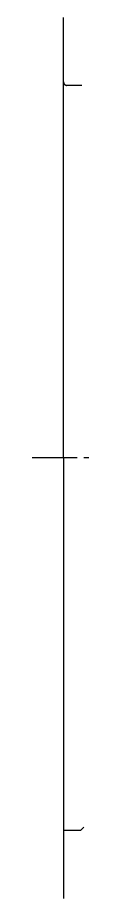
# Model space of a CAD drawing. Extents: x 0 to 707, y 0 to 380.
# Drawn here: x 414.1 to 421.6, y 0 to 130 of the extents above; entities that cross this region are included whole.
import ezdxf

# ---------------------------------------------------------------- set-up
doc = ezdxf.new("R2010")
doc.units = 0
doc.linetypes.add('DASH_CENTER', pattern=[14, 11, -1, 1, -1])
doc.layers.get('0').update_dxf_attribs({"linetype": 'CONTINUOUS'})

msp = doc.modelspace()

# ---------------------------------------------------------------- linework, layer by layer
at = {"color": 7, "linetype": 'CONTINUOUS'}
for p, q in [((418.72, 96.34), (418.72, 130)), ((418.72, 65), (418.72, 119.8)), ((421.42, 120), (419.22, 120)), ((418.72, 65), (418.72, 0)), ((421.22, 10), (421.72, 10.5)), ((421.22, 10), (418.72, 10))]:
    msp.add_line(p, q, dxfattribs=at)
at = {"color": 1, "linetype": 'DASH_CENTER'}
msp.add_line((476.72, 65), (414.1, 65), dxfattribs=at)
at = {"color": 7, "linetype": 'CONTINUOUS'}
msp.add_polyline3d([(418.72, 120.5, 0), (418.72, 120.49, 0), (418.72, 120.49, 0), (418.72, 120.48, 0), (418.73, 120.47, 0), (418.73, 120.47, 0), (418.73, 120.46, 0), (418.73, 120.46, 0), (418.73, 120.45, 0), (418.73, 120.44, 0), (418.73, 120.44, 0), (418.73, 120.43, 0), (418.73, 120.43, 0), (418.73, 120.42, 0), (418.73, 120.41, 0), (418.73, 120.41, 0), (418.73, 120.4, 0), (418.74, 120.4, 0), (418.74, 120.39, 0), (418.74, 120.38, 0), (418.74, 120.38, 0), (418.74, 120.37, 0), (418.74, 120.37, 0), (418.74, 120.36, 0), (418.75, 120.36, 0), (418.75, 120.35, 0), (418.75, 120.34, 0), (418.75, 120.34, 0), (418.75, 120.33, 0), (418.75, 120.33, 0), (418.76, 120.32, 0), (418.76, 120.31, 0), (418.76, 120.31, 0), (418.76, 120.3, 0), (418.77, 120.3, 0), (418.77, 120.29, 0), (418.77, 120.29, 0), (418.77, 120.28, 0), (418.78, 120.28, 0), (418.78, 120.27, 0), (418.78, 120.26, 0), (418.79, 120.26, 0), (418.79, 120.25, 0), (418.79, 120.25, 0), (418.8, 120.24, 0), (418.8, 120.24, 0), (418.8, 120.23, 0), (418.81, 120.23, 0), (418.81, 120.22, 0), (418.81, 120.22, 0), (418.81, 120.21, 0), (418.82, 120.21, 0), (418.82, 120.2, 0), (418.83, 120.2, 0), (418.83, 120.19, 0), (418.83, 120.19, 0), (418.84, 120.18, 0), (418.84, 120.18, 0), (418.85, 120.17, 0), (418.85, 120.17, 0), (418.85, 120.16, 0), (418.86, 120.16, 0), (418.86, 120.16, 0), (418.87, 120.15, 0), (418.87, 120.15, 0), (418.88, 120.14, 0), (418.88, 120.14, 0), (418.88, 120.13, 0), (418.89, 120.13, 0), (418.89, 120.12, 0), (418.9, 120.12, 0), (418.9, 120.12, 0), (418.91, 120.11, 0), (418.91, 120.11, 0), (418.92, 120.11, 0), (418.92, 120.1, 0), (418.93, 120.1, 0), (418.93, 120.09, 0), (418.94, 120.09, 0), (418.94, 120.09, 0), (418.95, 120.08, 0), (418.95, 120.08, 0), (418.96, 120.08, 0), (418.96, 120.07, 0), (418.97, 120.07, 0), (418.97, 120.07, 0), (418.98, 120.06, 0), (418.98, 120.06, 0), (418.99, 120.06, 0), (418.99, 120.06, 0), (419, 120.05, 0), (419, 120.05, 0), (419.01, 120.05, 0), (419.02, 120.05, 0), (419.02, 120.04, 0), (419.03, 120.04, 0), (419.03, 120.04, 0), (419.04, 120.04, 0), (419.04, 120.03, 0), (419.05, 120.03, 0), (419.06, 120.03, 0), (419.06, 120.03, 0), (419.07, 120.03, 0), (419.07, 120.02, 0), (419.08, 120.02, 0), (419.08, 120.02, 0), (419.09, 120.02, 0), (419.1, 120.02, 0), (419.1, 120.02, 0), (419.11, 120.01, 0), (419.11, 120.01, 0), (419.12, 120.01, 0), (419.13, 120.01, 0), (419.13, 120.01, 0), (419.14, 120.01, 0), (419.14, 120.01, 0), (419.15, 120, 0), (419.16, 120, 0), (419.16, 120, 0), (419.17, 120, 0), (419.18, 120, 0), (419.18, 120, 0), (419.19, 120, 0), (419.19, 120, 0), (419.2, 120, 0), (419.21, 120, 0), (419.21, 120, 0), (419.22, 120, 0), (419.22, 120, 0)], dxfattribs=at)

doc.saveas('drawing.dxf')
